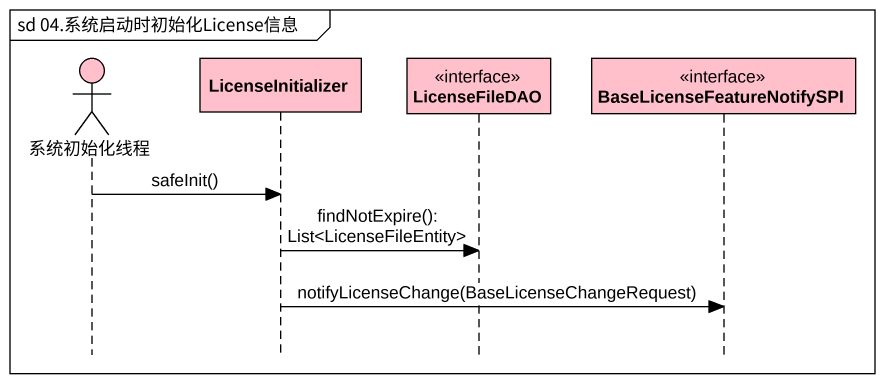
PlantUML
@startuml
mainframe sd 04.系统启动时初始化License信息
hide footbox
actor 系统初始化线程 #FFC0CB
participant LicenseInitializer #FFC0CB
participant LicenseFileDAO <<interface>> #FFC0CB
participant BaseLicenseFeatureNotifySPI <<interface>> #FFC0CB

系统初始化线程 -> LicenseInitializer : safeInit()
LicenseInitializer -> LicenseFileDAO : findNotExpire(): List<LicenseFileEntity>
LicenseInitializer -> BaseLicenseFeatureNotifySPI : notifyLicenseChange(BaseLicenseChangeRequest)
@enduml
